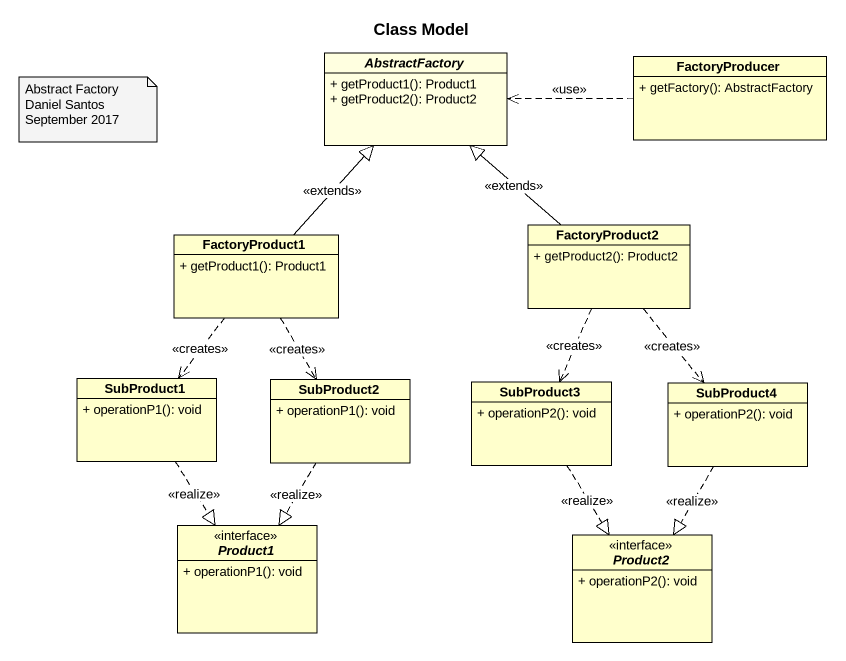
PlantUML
@startuml
title Class Model
hide circle
hide empty members
skinparam classAttributeIconSize 0
abstract class AbstractFactory #FFFFE0 {
  + getProduct1(): Product1
  + getProduct2(): Product2
}
class FactoryProducer {
  + getFactory(): AbstractFactory
}
class FactoryProduct1 {
  + getProduct1(): Product1
}
class FactoryProduct2 {
  + getProduct2(): Product2
}
class SubProduct1 {
  + operationP1(): void
}
class SubProduct2 {
  + operationP1(): void
}
class SubProduct3 {
  + operationP2(): void
}
class SubProduct4 {
  + operationP2(): void
}
interface Product1 {
  + operationP1(): void
}
interface Product2 {
  + operationP2(): void
}
FactoryProducer .left.> AbstractFactory : <<use>>
FactoryProduct1 -up-|> AbstractFactory : <<extends>>
FactoryProduct1 ..> SubProduct1 : <<creates>>
FactoryProduct1 ..> SubProduct2 : <<creates>>
FactoryProduct2 -up-|> AbstractFactory : <<extends>>
FactoryProduct2 ..> SubProduct3 : <<creates>>
FactoryProduct2 ..> SubProduct4 : <<creates>>
SubProduct1 ..|> Product1 : <<realize>>
SubProduct2 ..|> Product1 : <<realize>>
SubProduct3 ..|> Product2 : <<realize>>
SubProduct4 ..|> Product2 : <<realize>>
note as N1
  Abstract Factory
  Daniel Santos
  September 2017
end note
@enduml
